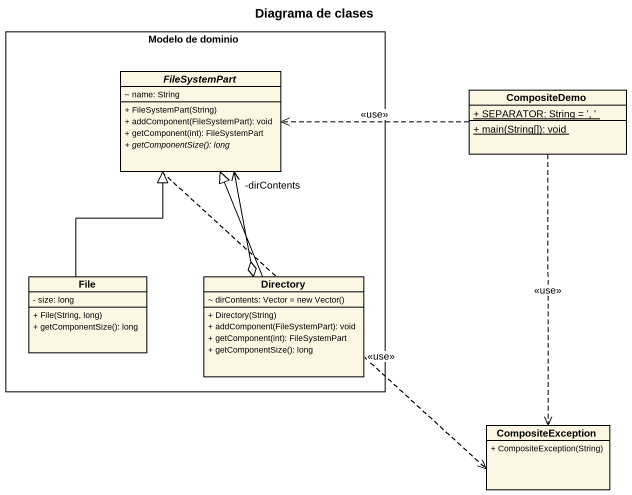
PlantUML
@startuml
title Diagrama de clases
hide circle
hide empty members
skinparam classAttributeIconSize 0
rectangle "Modelo de dominio" as Modelo_de_dominio {
  abstract class FileSystemPart {
    ~ name: String
    + FileSystemPart(String)
    + addComponent(FileSystemPart): void
    + getComponent(int): FileSystemPart
    {abstract} + getComponentSize(): long
  }
  class "File" as File_ {
    - size: long
    + File(String, long)
    + getComponentSize(): long
  }
  class Directory {
    {field} ~ dirContents: Vector = new Vector()
    + Directory(String)
    + addComponent(FileSystemPart): void
    + getComponent(int): FileSystemPart
    + getComponentSize(): long
  }
}
class CompositeDemo {
  {static} + SEPARATOR: String = ', '
  {static} + main(String[]): void
}
class CompositeException {
  + CompositeException(String)
}
FileSystemPart "-dirContents" <--o Directory
FileSystemPart ..> CompositeException : <<use>>
CompositeDemo .left.> FileSystemPart : <<use>>
CompositeDemo ..> CompositeException : <<use>>
File_ -up-|> FileSystemPart
Directory -up-|> FileSystemPart
@enduml
